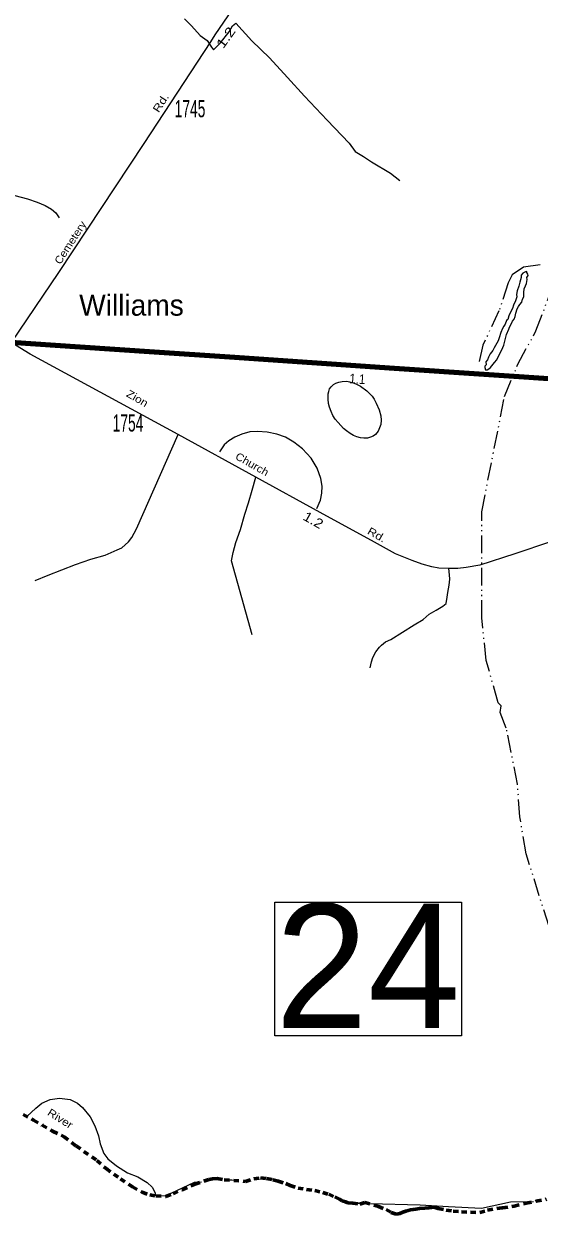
# Model space of a CAD drawing. Extents: x 672671 to 723062, y 155457 to 206742.
# Drawn here: x 703085 to 704434, y 157505 to 160620 of the extents above; entities that cross this region are included whole.
import ezdxf
from ezdxf.enums import TextEntityAlignment as Align

# ---------------------------------------------------------------- set-up
doc = ezdxf.new("R2010")
doc.units = 0
doc.header["$LTSCALE"] = 9.2
doc.linetypes.add('DASH_DOUBLE_DOT', pattern=[9.2, 5, -1.2, 0.3, -1.2, 0.3, -1.2])
doc.linetypes.add('SHORT_DASHED', pattern=[2.7, 1.5, -1.2])
for name, color, linetype, lineweight in [('11', 7, 'Continuous', 40), ('17', 7, 'Continuous', 13), ('29', 7, 'Continuous', 120), ('31', 7, 'Continuous', 35), ('32', 7, 'Continuous', 25), ('35', 7, 'Continuous', 13), ('52', 7, 'SHORT_DASHED', 60), ('59', 7, 'DASH_DOUBLE_DOT', 13), ('62', 7, 'Continuous', 13), ('8', 7, 'Continuous', 25)]:
    doc.layers.add(name, color=color, linetype=linetype, lineweight=lineweight)
doc.layers.add('21', color=7, linetype='Continuous')
doc.layers.add('9', color=7, linetype='Continuous')

msp = doc.modelspace()

# ---------------------------------------------------------------- linework, layer by layer
at = {"layer": '29'}
msp.add_lwpolyline([(704831.839, 159663.964), (704524.119, 159686.218), (704055.077, 159717.768), (703623.48, 159747.345), (703426.404, 159760.866), (703231.861, 159774.106), (703051.255, 159786.078)], dxfattribs=at)
at = {"layer": '31', "lineweight": 25}
msp.add_lwpolyline([(703741.252, 158321.268), (704230.268, 158321.268), (704230.268, 157971.535), (703741.252, 157971.535)], close=True, dxfattribs=at)
at = {"layer": '32'}
for points in [[(704347.208, 161336.225), (704318.329, 161306.101), (704309.201, 161291.698), (704267.876, 161232.058), (704224.968, 161173.227), (704200.071, 161141.956), (704156.634, 161094.255), (704134.385, 161074.115), (704087.086, 161035.289), (703761.461, 160800.629), (703703.855, 160755.843), (703677.236, 160726.958), (703584.534, 160590.744), (703573.41, 160572.724), (703399.132, 160307.188), (703175.59, 159969.04), (703051.255, 159786.078)], [(704860.275, 159314.944), (704789.432, 159309.166), (704642.176, 159299.246), (704598.844, 159294.102), (704540.088, 159283.079), (704504.509, 159275.892), (704463.209, 159264.492), (704369.697, 159233.109), (704278.626, 159203.715), (704242.638, 159197.101), (704220.666, 159194.751), (704197.081, 159194.949), (704170.525, 159195.544), (704152.161, 159198.84), (704126.935, 159205.546), (704101.137, 159215.511), (704057.703, 159232.732), (704002.289, 159263.535), (703860.394, 159341.283), (703692.035, 159433.678), (703488.201, 159544.948), (703101.087, 159755.373), (703051.255, 159786.078)]]:
    msp.add_lwpolyline(points, dxfattribs=at)
at = {"layer": '35'}
for points in [[(703114.073, 159162.872), (703148.606, 159177.258), (703184.481, 159191.005), (703220.234, 159205.452), (703259.676, 159219.29), (703297.379, 159229.41), (703328.896, 159243.156), (703341.027, 159248.795), (703349.5, 159256.811), (703358.522, 159264.187), (703366.965, 159275.861), (703379.462, 159298.569), (703488.201, 159544.948)], [(703682.04, 159021.419), (703628.407, 159215.084), (703629.533, 159222.971), (703632.349, 159236.492), (703639.669, 159262.408), (703651.493, 159296.775), (703663.318, 159336.775), (703672.327, 159366.635), (703681.899, 159399.312), (703692.035, 159433.678)], [(703990.891, 158934.668), (703994.365, 158949.939), (703997.901, 158961.552), (704006.253, 158976.883), (704015.884, 158989.166), (704020.67, 158994.104), (704030.941, 159002.76), (704045.511, 159009.009), (704106.177, 159047.288), (704129.826, 159061.185), (704145.592, 159074.707), (704163.61, 159085.974), (704181.628, 159095.74), (704189.887, 159103.252), (704192.89, 159119.402), (704194.579, 159131.984), (704198.333, 159151.139), (704200.022, 159166.726), (704199.049, 159178.008), (704197.081, 159194.949)]]:
    msp.add_lwpolyline(points, dxfattribs=at)
at = {"layer": '52'}
for points in [[(703082.831, 157765.455), (703110.354, 157751.16), (703132.452, 157738.023), (703160.036, 157722.418), (703190.029, 157707.543), (703221.362, 157683.495), (703276.013, 157645.699), (703299.97, 157624.028), (703337.46, 157597.023), (703369.343, 157576.053), (703394.489, 157562.306), (703414.087, 157555.174), (703430.516, 157552.888), (703456.15, 157551.364), (703475.565, 157558.313), (703499.218, 157568.89), (703531.984, 157583.276), (703569.596, 157595.865), (703578.71, 157597.785), (703590.871, 157598.516), (703609.22, 157594.432), (703664.724, 157590.805), (703686.578, 157597.724), (703704.257, 157599.705), (703720.106, 157598.09), (703736.596, 157594.615), (703750.647, 157591.11)], [(703750.647, 157591.11), (703770.185, 157585.258), (703781.828, 157579.863), (703802.616, 157573.37), (703824.561, 157569.317), (703845.928, 157567.152), (703867.325, 157561.3), (703882.595, 157557.155), (703898.506, 157550.053), (703910.759, 157544.079), (703917.525, 157539.903), (703926.669, 157536.916), (703932.796, 157534.539), (703945.597, 157534.082), (703963.885, 157531.217), (703977.266, 157535.667), (704012.745, 157525.09), (704032.892, 157516.739), (704045.816, 157509.576), (704056.819, 157505.461), (704060.446, 157504.882), (704068.98, 157506.802), (704076.265, 157509.911), (704084.739, 157513.05), (704096.87, 157516.22), (704110.281, 157518.232), (704120.614, 157520.152), (704134.025, 157520.274), (704144.967, 157521.615), (704158.988, 157522.987), (704169.382, 157519.451), (704190.138, 157515.397), (704208.396, 157513.142), (704230.372, 157510.978), (704254.146, 157510.002), (704278.561, 157509.027), (704298.556, 157515.367), (704337.509, 157521.89), (704367.959, 157525.852), (704399.536, 157533.472), (704425.657, 157538.654), (704452.419, 157543.835)]]:
    msp.add_lwpolyline(points, dxfattribs=at)
at = {"layer": '59', "linetype": 'Continuous'}
msp.add_line((703967.529, 157532.429), (703954.114, 157532.748), dxfattribs=at)
at = {"layer": '59'}
for points in [[(704436.125, 159988.891), (704392.812, 159983.156), (704362.625, 159962.938), (704352.562, 159942.531), (704328.188, 159868.516), (704285.812, 159778.812), (704276.062, 159736.406)], [(704535.812, 158015.5), (704399.25, 158448.11), (704383.062, 158544.453), (704377, 158630.25), (704347.438, 158777.078), (704331.875, 158817.453), (704334, 158835.547), (704326.375, 158843.25), (704294.688, 158953.985), (704283.375, 159065.562), (704283.125, 159342.594), (704343.125, 159645.094), (704377.875, 159729.485), (704425.125, 159816.422), (704464.75, 159921.047)]]:
    msp.add_lwpolyline(points, dxfattribs=at)
at = {"layer": '59', "linetype": 'Continuous'}
for points in [[(703549.317, 157589.078), (703530.25, 157587.922), (703454.312, 157551.86), (703415.978, 157554.911)], [(703646.199, 157592.015), (703629, 157593.906), (703622.912, 157593.537)], [(704418.922, 157537.318), (704358.375, 157536.25), (704282.188, 157520.203), (704195.938, 157523.719), (704122.188, 157528.75), (703989.915, 157531.896)]]:
    msp.add_lwpolyline(points, dxfattribs=at)
at = {"layer": '62'}
msp.add_line((703830.76, 157568.362), (703824.515, 157568.861), dxfattribs=at)
for points in [[(703505.375, 160632.985), (703523.875, 160614.906), (703546.062, 160589.578), (703564.5, 160576.375), (703575.625, 160558.812), (703581.188, 160552.172), (703598.125, 160569.422), (703622.125, 160598.906), (703630.5, 160614.86), (703639.562, 160621.656), (703681.5, 160575.797), (703727.688, 160530.594), (703774.5, 160479.312), (703819.562, 160431.062), (703878.688, 160367.719), (703936, 160308.016), (703952.062, 160286.25), (703973.562, 160273.094), (703995.062, 160258.688), (704044.062, 160229.375), (704068.688, 160210.125)], [(703060.75, 160170.656), (703094.375, 160161.875), (703119.438, 160153.625), (703140.25, 160144.719), (703157.375, 160134.531), (703168.5, 160125.516), (703177.125, 160112.219)], [(703851.25, 159351.781), (703860.812, 159373.203), (703864.812, 159391.531), (703865.188, 159409.797), (703862, 159429.875), (703852.562, 159457.188), (703837, 159483.219), (703813.625, 159507.953), (703791.5, 159525.391), (703769.438, 159537.953), (703746.812, 159546.219), (703721.812, 159551.438), (703696.188, 159553), (703676.062, 159552.172), (703655.438, 159545.86), (703637.188, 159538.344), (703620.812, 159529.031), (703609.375, 159517.938), (703596.812, 159500.141)], [(703092.598, 157760.383), (703116.312, 157782.344), (703131.375, 157795.297), (703153.188, 157805.281), (703178.125, 157808.594), (703205.625, 157804.625), (703225.188, 157795.094), (703238.062, 157784.25), (703257.875, 157759.485), (703270.312, 157735.86), (703279.75, 157709.766), (703284.188, 157689.094), (703294.25, 157663.625), (703304.75, 157649.719), (703326.875, 157631.062), (703356.375, 157613.11), (703382.625, 157603.031), (703407.188, 157587.453), (703420.688, 157575.406), (703428.75, 157560.875), (703428.519, 157553.166)], [(703750.188, 157591.735), (703735.438, 157596.453), (703727.601, 157596.511)], [(704134.019, 157520.147), (704131.062, 157520.148), (704129.379, 157520.149), (704121.938, 157520.151), (704120.614, 157520.152), (704110.281, 157518.232), (704100.615, 157516.782), (704096.948, 157515.897), (704084.762, 157512.956), (704076.038, 157510.851), (704072.125, 157509.906), (704058.062, 157506.703), (704052.862, 157506.941)]]:
    msp.add_lwpolyline(points, dxfattribs=at)
for points in [[(704401.438, 159971.828), (704397.75, 159970.578), (704390.562, 159967.453), (704386.375, 159962.531), (704386.438, 159955.828), (704382.812, 159944.203), (704380.562, 159933.828), (704375.75, 159921.594), (704374.062, 159911.812), (704374.75, 159905.125), (704371.188, 159894.735), (704366.438, 159883.719), (704363.5, 159874.562), (704359.312, 159867.188), (704353.938, 159855.562), (704351.625, 159846.406), (704348, 159843.312), (704344.438, 159834.125), (704340.875, 159828.61), (704337.875, 159822.485), (704333.062, 159812.078), (704329, 159798.016), (704326, 159790.062), (704318.812, 159778.406), (704315.875, 159771.688), (704312.25, 159764.938), (704305.062, 159756.328), (704300.938, 159747.75), (704297.875, 159741.016), (704294.312, 159735.5), (704295, 159727.594), (704291.375, 159723.891), (704291.375, 159720.235), (704293.312, 159714.766), (704297.562, 159714.203), (704301.812, 159717.312), (704306.062, 159720.391), (704309.688, 159725.312), (704316.875, 159733.312), (704322.875, 159740.688), (704328.312, 159751.703), (704335.438, 159766.406), (704340.75, 159778.641), (704344.312, 159792.703), (704348.375, 159807.36), (704353.75, 159820.828), (704356.125, 159826.344), (704360.312, 159834.297), (704363.875, 159841.656), (704368.062, 159847.188), (704371.062, 159853.906), (704372.812, 159862.453), (704375.688, 159874.062), (704379.25, 159880.203), (704382.938, 159885.11), (704387.75, 159891.266), (704390, 159899.812), (704393.062, 159905.938), (704393.5, 159916.906), (704394.625, 159926.672), (704397.562, 159934.625), (704400.625, 159940.75), (704401.688, 159950.516), (704401.562, 159956), (704404.625, 159961.5), (704403.938, 159965.156), (704401.5, 159968.781)], [(703996.125, 159645.781), (704001.688, 159637.312), (704006.688, 159627), (704014.812, 159610.031), (704019.188, 159594.235), (704020, 159582.672), (704019.438, 159571.703), (704015.938, 159562.516), (704011.75, 159553.953), (704005.125, 159545.344), (703999.125, 159541.016), (703992.375, 159537.906), (703983.938, 159535.985), (703974.812, 159535.875), (703965.625, 159536.391), (703956.438, 159539.344), (703947.25, 159542.906), (703938.688, 159548.297), (703928.812, 159554.875), (703921.5, 159560.906), (703914.125, 159568.735), (703907.375, 159576.594), (703899.875, 159585.656), (703893.125, 159595.328), (703888.75, 159605.016), (703884.938, 159616.562), (703882.438, 159626.281), (703881.062, 159637.844), (703880.875, 159651.25), (703882.688, 159657.36), (703885, 159664.688), (703889.312, 159670.219), (703895.312, 159676.375), (703901.312, 159679.485), (703909.25, 159682.016), (703918.312, 159683.938), (703929.875, 159684.672), (703937.188, 159682.922), (703946.438, 159680.594), (703955, 159677.031), (703965.438, 159671.656), (703982.562, 159659.656), (703988.75, 159653.625)]]:
    msp.add_lwpolyline(points, close=True, dxfattribs=at)

# ---------------------------------------------------------------- texts
at = {"layer": '11'}
for s, rotation, width, p in [('Rd.', 57.068, 1.25, (703451.6, 160407.632)), ('Cemetery', 57.068, 1.1, (703214.836, 160042.095)), ('Zion', 329.954, 1.15, (703376.74, 159631.117)), ('Church', 330.521, 1.1, (703677.46, 159458.785)), ('Rd.', 330.402, 1.2, (704003.588, 159274.266))]:
    msp.add_text(s, height=20, rotation=rotation, dxfattribs=dict(at, width=width)).set_placement(p, align=Align.CENTER)
at = {"layer": '17'}
for s, rotation, width, p in [('1.2', 54.334, 1.25, (703623.545, 160576.923)), ('1.1', 356.087, 0.9, (703956.862, 159678.276)), ('1.2', 330.521, 1.15, (703836.218, 159310.385))]:
    msp.add_text(s, height=25, rotation=rotation, dxfattribs=dict(at, width=width)).set_placement(p, align=Align.CENTER)
at = {"layer": '21', "width": 1.15}
msp.add_text('River', height=20, rotation=327.82, dxfattribs=at).set_placement((703174.826, 157746.606), align=Align.CENTER)
at = {"layer": '31'}
msp.add_text('24', height=325, dxfattribs=at).set_placement((703743.119, 157992.355))
at = {"layer": '8', "width": 0.6}
for s, p in [('1745', (703519.697, 160375.464)), ('1754', (703357.372, 159553.069)), ('1754', (703357.372, 159553.069))]:
    msp.add_text(s, height=45, dxfattribs=at).set_placement(p, align=Align.CENTER)
at = {"layer": '9'}
msp.add_text('Williams', height=55, dxfattribs=at).set_placement((703366.425, 159856.212), align=Align.CENTER)

doc.saveas('drawing.dxf')
